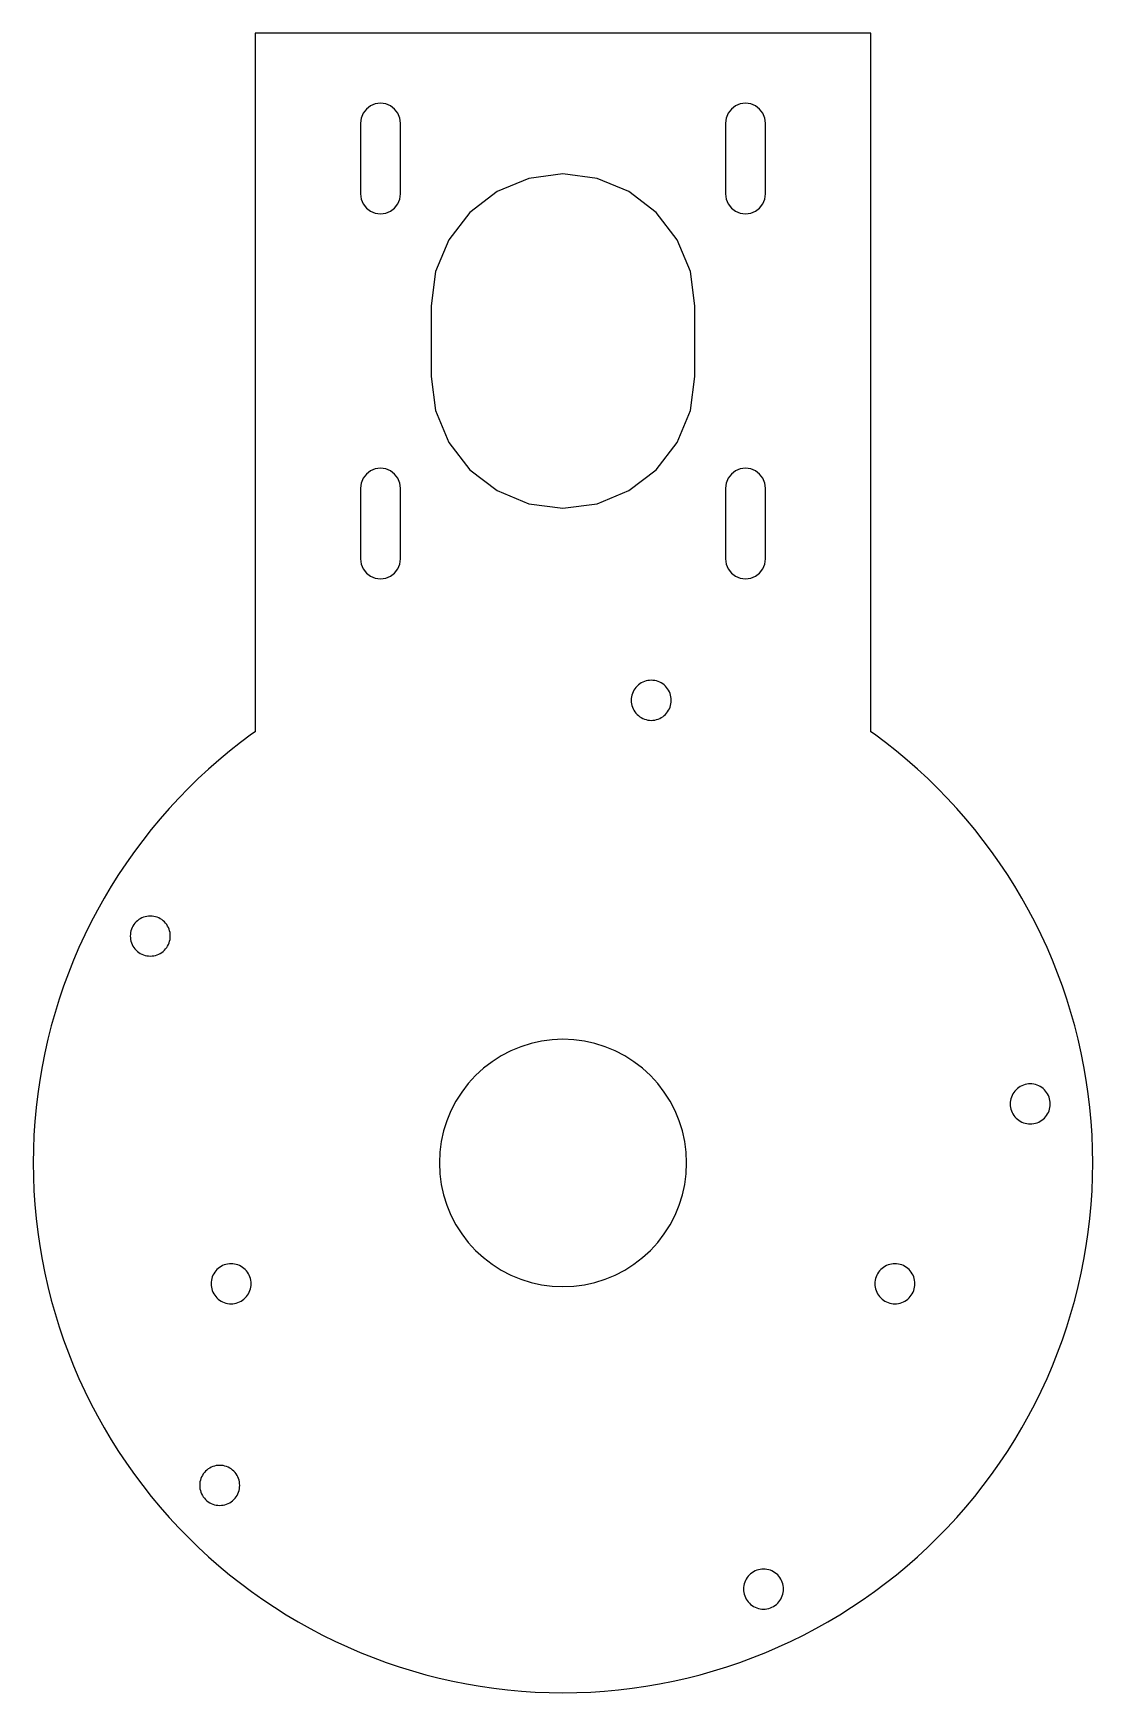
# Model space of a CAD drawing. Header units: metres. Extents: x -45 to 45, y -45 to 96.
import ezdxf

# ---------------------------------------------------------------- set-up
doc = ezdxf.new("R2010")
doc.units = ezdxf.units.M

msp = doc.modelspace()

# ---------------------------------------------------------------- linework, layer by layer
at = {"layer": 'HOLES'}
for points in [[(-13.8, 88.3), (-13.85793, 88.73999), (-14.02776, 89.15), (-14.29792, 89.50208), (-14.65, 89.77224), (-15.06001, 89.94207), (-15.5, 90), (-15.93999, 89.94207), (-16.35, 89.77224), (-16.70208, 89.50208), (-16.97224, 89.15), (-17.14207, 88.73999), (-17.2, 88.3), (-17.2, 82.3), (-17.14207, 81.86001), (-16.97224, 81.45), (-16.70208, 81.09792), (-16.35, 80.82776), (-15.93999, 80.65793), (-15.5, 80.6), (-15.06001, 80.65793), (-14.65, 80.82776), (-14.29792, 81.09792), (-14.02776, 81.45), (-13.85793, 81.86001), (-13.8, 82.3)], [(17.2, 88.3), (17.14207, 88.73999), (16.97224, 89.15), (16.70208, 89.50208), (16.35, 89.77224), (15.93999, 89.94207), (15.5, 90), (15.06001, 89.94207), (14.65, 89.77224), (14.29792, 89.50208), (14.02776, 89.15), (13.85793, 88.73999), (13.8, 88.3), (13.8, 82.3), (13.85793, 81.86001), (14.02776, 81.45), (14.29792, 81.09792), (14.65, 80.82776), (15.06001, 80.65793), (15.5, 80.6), (15.93999, 80.65793), (16.35, 80.82776), (16.70208, 81.09792), (16.97224, 81.45), (17.14207, 81.86001), (17.2, 82.3)], [(11.2, 72.8), (10.81837, 75.69877), (9.69948, 78.4), (7.9196, 80.7196), (5.6, 82.49948), (2.89877, 83.61837), (0, 84), (-2.89877, 83.61837), (-5.6, 82.49948), (-7.9196, 80.7196), (-9.69948, 78.4), (-10.81837, 75.69877), (-11.2, 72.8), (-11.2, 66.8), (-10.81837, 63.90123), (-9.69948, 61.2), (-7.9196, 58.8804), (-5.6, 57.10052), (-2.89877, 55.98163), (0, 55.6), (2.89877, 55.98163), (5.6, 57.10052), (7.9196, 58.8804), (9.69948, 61.2), (10.81837, 63.90123), (11.2, 66.8)], [(-13.8, 57.3), (-13.85793, 57.73999), (-14.02776, 58.15), (-14.29792, 58.50208), (-14.65, 58.77224), (-15.06001, 58.94207), (-15.5, 59), (-15.93999, 58.94207), (-16.35, 58.77224), (-16.70208, 58.50208), (-16.97224, 58.15), (-17.14207, 57.73999), (-17.2, 57.3), (-17.2, 51.3), (-17.14207, 50.86001), (-16.97224, 50.45), (-16.70208, 50.09792), (-16.35, 49.82776), (-15.93999, 49.65793), (-15.5, 49.6), (-15.06001, 49.65793), (-14.65, 49.82776), (-14.29792, 50.09792), (-14.02776, 50.45), (-13.85793, 50.86001), (-13.8, 51.3)], [(17.2, 57.3), (17.14207, 57.73999), (16.97224, 58.15), (16.70208, 58.50208), (16.35, 58.77224), (15.93999, 58.94207), (15.5, 59), (15.06001, 58.94207), (14.65, 58.77224), (14.29792, 58.50208), (14.02776, 58.15), (13.85793, 57.73999), (13.8, 57.3), (13.8, 51.3), (13.85793, 50.86001), (14.02776, 50.45), (14.29792, 50.09792), (14.65, 49.82776), (15.06001, 49.65793), (15.5, 49.6), (15.93999, 49.65793), (16.35, 49.82776), (16.70208, 50.09792), (16.97224, 50.45), (17.14207, 50.86001), (17.2, 51.3)], [(9.19525, 39.29149), (9.18878, 39.43965), (9.16943, 39.58669), (9.13733, 39.73148), (9.09273, 39.87292), (9.03598, 40.00994), (8.9675, 40.14149), (8.88781, 40.26657), (8.79753, 40.38423), (8.69733, 40.49357), (8.58799, 40.59377), (8.47033, 40.68405), (8.34525, 40.76373), (8.2137, 40.83221), (8.07669, 40.88897), (7.93524, 40.93356), (7.79045, 40.96566), (7.64342, 40.98502), (7.49525, 40.99149), (7.34709, 40.98502), (7.20005, 40.96566), (7.05526, 40.93356), (6.91382, 40.88897), (6.7768, 40.83221), (6.64525, 40.76373), (6.52017, 40.68405), (6.40251, 40.59377), (6.29317, 40.49357), (6.19298, 40.38423), (6.10269, 40.26657), (6.02301, 40.14149), (5.95453, 40.00994), (5.89778, 39.87292), (5.85318, 39.73148), (5.82108, 39.58669), (5.80172, 39.43965), (5.79525, 39.29149), (5.80172, 39.14333), (5.82108, 38.99629), (5.85318, 38.8515), (5.89778, 38.71006), (5.95453, 38.57304), (6.02301, 38.44149), (6.10269, 38.31641), (6.19298, 38.19875), (6.29317, 38.08941), (6.40251, 37.98921), (6.52017, 37.89893), (6.64525, 37.81925), (6.7768, 37.75077), (6.91382, 37.69401), (7.05526, 37.64942), (7.20005, 37.61732), (7.34709, 37.59796), (7.49525, 37.59149), (7.64342, 37.59796), (7.79045, 37.61732), (7.93524, 37.64942), (8.07669, 37.69401), (8.2137, 37.75077), (8.34525, 37.81925), (8.47033, 37.89893), (8.58799, 37.98921), (8.69733, 38.08941), (8.79753, 38.19875), (8.88781, 38.31641), (8.9675, 38.44149), (9.03598, 38.57304), (9.09273, 38.71006), (9.13733, 38.8515), (9.16943, 38.99629), (9.18878, 39.14333)], [(-33.35227, 19.27015), (-33.35874, 19.41831), (-33.37809, 19.56535), (-33.41019, 19.71014), (-33.45479, 19.85158), (-33.51154, 19.9886), (-33.58002, 20.12015), (-33.65971, 20.24523), (-33.74999, 20.36289), (-33.85019, 20.47223), (-33.95953, 20.57242), (-34.07719, 20.66271), (-34.20227, 20.74239), (-34.33382, 20.81087), (-34.47083, 20.86762), (-34.61227, 20.91222), (-34.75707, 20.94432), (-34.9041, 20.96368), (-35.05227, 20.97015), (-35.20043, 20.96368), (-35.34747, 20.94432), (-35.49226, 20.91222), (-35.6337, 20.86762), (-35.77072, 20.81087), (-35.90227, 20.74239), (-36.02735, 20.66271), (-36.14501, 20.57242), (-36.25435, 20.47223), (-36.35454, 20.36289), (-36.44483, 20.24523), (-36.52451, 20.12015), (-36.59299, 19.9886), (-36.64974, 19.85158), (-36.69434, 19.71014), (-36.72644, 19.56535), (-36.7458, 19.41831), (-36.75227, 19.27015), (-36.7458, 19.12198), (-36.72644, 18.97495), (-36.69434, 18.83015), (-36.64974, 18.68871), (-36.59299, 18.5517), (-36.52451, 18.42015), (-36.44483, 18.29507), (-36.35454, 18.17741), (-36.25435, 18.06807), (-36.14501, 17.96787), (-36.02735, 17.87759), (-35.90227, 17.7979), (-35.77072, 17.72942), (-35.6337, 17.67267), (-35.49226, 17.62807), (-35.34747, 17.59597), (-35.20043, 17.57662), (-35.05227, 17.57015), (-34.9041, 17.57662), (-34.75707, 17.59597), (-34.61227, 17.62807), (-34.47083, 17.67267), (-34.33382, 17.72942), (-34.20227, 17.7979), (-34.07719, 17.87759), (-33.95953, 17.96787), (-33.85019, 18.06807), (-33.74999, 18.17741), (-33.65971, 18.29507), (-33.58002, 18.42015), (-33.51154, 18.5517), (-33.45479, 18.68871), (-33.41019, 18.83015), (-33.37809, 18.97495), (-33.35874, 19.12198)], [(10.5, 0), (10.46004, 0.91514), (10.34048, 1.82331), (10.14222, 2.7176), (9.86677, 3.59121), (9.51623, 4.43749), (9.09327, 5.25), (8.6011, 6.02255), (8.04347, 6.74927), (7.42462, 7.42462), (6.74927, 8.04347), (6.02255, 8.6011), (5.25, 9.09327), (4.43749, 9.51623), (3.59121, 9.86677), (2.7176, 10.14222), (1.82331, 10.34048), (0.91514, 10.46004), (0, 10.5), (-0.91514, 10.46004), (-1.82331, 10.34048), (-2.7176, 10.14222), (-3.59121, 9.86677), (-4.43749, 9.51623), (-5.25, 9.09327), (-6.02255, 8.6011), (-6.74927, 8.04347), (-7.42462, 7.42462), (-8.04347, 6.74927), (-8.6011, 6.02255), (-9.09327, 5.25), (-9.51623, 4.43749), (-9.86677, 3.59121), (-10.14222, 2.7176), (-10.34048, 1.82331), (-10.46004, 0.91514), (-10.5, 0), (-10.46004, -0.91514), (-10.34048, -1.82331), (-10.14222, -2.7176), (-9.86677, -3.59121), (-9.51623, -4.43749), (-9.09327, -5.25), (-8.6011, -6.02255), (-8.04347, -6.74927), (-7.42462, -7.42462), (-6.74927, -8.04347), (-6.02255, -8.6011), (-5.25, -9.09327), (-4.43749, -9.51623), (-3.59121, -9.86677), (-2.7176, -10.14222), (-1.82331, -10.34048), (-0.91514, -10.46004), (0, -10.5), (0.91514, -10.46004), (1.82331, -10.34048), (2.7176, -10.14222), (3.59121, -9.86677), (4.43749, -9.51623), (5.25, -9.09327), (6.02255, -8.6011), (6.74927, -8.04347), (7.42462, -7.42462), (8.04347, -6.74927), (8.6011, -6.02255), (9.09327, -5.25), (9.51623, -4.43749), (9.86677, -3.59121), (10.14222, -2.7176), (10.34048, -1.82331), (10.46004, -0.91514)], [(41.38459, 5.01333), (41.37812, 5.16149), (41.35876, 5.30853), (41.32666, 5.45332), (41.28207, 5.59476), (41.22531, 5.73178), (41.15683, 5.86333), (41.07715, 5.98841), (40.98686, 6.10607), (40.88667, 6.21541), (40.77733, 6.3156), (40.65967, 6.40589), (40.53459, 6.48557), (40.40304, 6.55405), (40.26602, 6.61081), (40.12458, 6.6554), (39.97979, 6.6875), (39.83275, 6.70686), (39.68459, 6.71333), (39.53642, 6.70686), (39.38939, 6.6875), (39.2446, 6.6554), (39.10315, 6.61081), (38.96614, 6.55405), (38.83459, 6.48557), (38.70951, 6.40589), (38.59185, 6.3156), (38.48251, 6.21541), (38.38231, 6.10607), (38.29203, 5.98841), (38.21234, 5.86333), (38.14386, 5.73178), (38.08711, 5.59476), (38.04251, 5.45332), (38.01041, 5.30853), (37.99106, 5.16149), (37.98459, 5.01333), (37.99106, 4.86516), (38.01041, 4.71813), (38.04251, 4.57334), (38.08711, 4.4319), (38.14386, 4.29488), (38.21234, 4.16333), (38.29203, 4.03825), (38.38231, 3.92059), (38.48251, 3.81125), (38.59185, 3.71105), (38.70951, 3.62077), (38.83459, 3.54109), (38.96614, 3.47261), (39.10315, 3.41585), (39.2446, 3.37126), (39.38939, 3.33916), (39.53642, 3.3198), (39.68459, 3.31333), (39.83275, 3.3198), (39.97979, 3.33916), (40.12458, 3.37126), (40.26602, 3.41585), (40.40304, 3.47261), (40.53459, 3.54109), (40.65967, 3.62077), (40.77733, 3.71105), (40.88667, 3.81125), (40.98686, 3.92059), (41.07715, 4.03825), (41.15683, 4.16333), (41.22531, 4.29488), (41.28207, 4.4319), (41.32666, 4.57334), (41.35876, 4.71813), (41.37812, 4.86516)], [(-26.49078, -10.2606), (-26.49725, -10.11244), (-26.51661, -9.9654), (-26.5487, -9.82061), (-26.5933, -9.67917), (-26.65006, -9.54215), (-26.71854, -9.4106), (-26.79822, -9.28552), (-26.8885, -9.16787), (-26.9887, -9.05852), (-27.09804, -8.95833), (-27.2157, -8.86805), (-27.34078, -8.78836), (-27.47233, -8.71988), (-27.60934, -8.66313), (-27.75079, -8.61853), (-27.89558, -8.58643), (-28.04261, -8.56707), (-28.19078, -8.5606), (-28.33894, -8.56707), (-28.48598, -8.58643), (-28.63077, -8.61853), (-28.77221, -8.66313), (-28.90923, -8.71988), (-29.04078, -8.78836), (-29.16586, -8.86805), (-29.28352, -8.95833), (-29.39286, -9.05852), (-29.49305, -9.16787), (-29.58334, -9.28552), (-29.66302, -9.4106), (-29.7315, -9.54215), (-29.78826, -9.67917), (-29.83285, -9.82061), (-29.86495, -9.9654), (-29.88431, -10.11244), (-29.89078, -10.2606), (-29.88431, -10.40877), (-29.86495, -10.55581), (-29.83285, -10.7006), (-29.78826, -10.84204), (-29.7315, -10.97906), (-29.66302, -11.1106), (-29.58334, -11.23568), (-29.49305, -11.35334), (-29.39286, -11.46269), (-29.28352, -11.56288), (-29.16586, -11.65316), (-29.04078, -11.73285), (-28.90923, -11.80133), (-28.77221, -11.85808), (-28.63077, -11.90268), (-28.48598, -11.93478), (-28.33894, -11.95414), (-28.19078, -11.9606), (-28.04261, -11.95414), (-27.89558, -11.93478), (-27.75079, -11.90268), (-27.60934, -11.85808), (-27.47233, -11.80133), (-27.34078, -11.73285), (-27.2157, -11.65316), (-27.09804, -11.56288), (-26.9887, -11.46269), (-26.8885, -11.35334), (-26.79822, -11.23568), (-26.71854, -11.1106), (-26.65006, -10.97906), (-26.5933, -10.84204), (-26.5487, -10.7006), (-26.51661, -10.55581), (-26.49725, -10.40877)], [(29.89078, -10.2606), (29.88431, -10.11244), (29.86495, -9.9654), (29.83285, -9.82061), (29.78826, -9.67917), (29.7315, -9.54215), (29.66302, -9.4106), (29.58334, -9.28552), (29.49305, -9.16787), (29.39286, -9.05852), (29.28352, -8.95833), (29.16586, -8.86805), (29.04078, -8.78836), (28.90923, -8.71988), (28.77221, -8.66313), (28.63077, -8.61853), (28.48598, -8.58643), (28.33894, -8.56707), (28.19078, -8.5606), (28.04261, -8.56707), (27.89558, -8.58643), (27.75079, -8.61853), (27.60934, -8.66313), (27.47233, -8.71988), (27.34078, -8.78836), (27.2157, -8.86805), (27.09804, -8.95833), (26.9887, -9.05852), (26.8885, -9.16787), (26.79822, -9.28552), (26.71854, -9.4106), (26.65006, -9.54215), (26.5933, -9.67917), (26.5487, -9.82061), (26.51661, -9.9654), (26.49725, -10.11244), (26.49078, -10.2606), (26.49725, -10.40877), (26.51661, -10.55581), (26.5487, -10.7006), (26.5933, -10.84204), (26.65006, -10.97906), (26.71854, -11.1106), (26.79822, -11.23568), (26.8885, -11.35334), (26.9887, -11.46269), (27.09804, -11.56288), (27.2157, -11.65316), (27.34078, -11.73285), (27.47233, -11.80133), (27.60934, -11.85808), (27.75079, -11.90268), (27.89558, -11.93478), (28.04261, -11.95414), (28.19078, -11.9606), (28.33894, -11.95414), (28.48598, -11.93478), (28.63077, -11.90268), (28.77221, -11.85808), (28.90923, -11.80133), (29.04078, -11.73285), (29.16586, -11.65316), (29.28352, -11.56288), (29.39286, -11.46269), (29.49305, -11.35334), (29.58334, -11.23568), (29.66302, -11.1106), (29.7315, -10.97906), (29.78826, -10.84204), (29.83285, -10.7006), (29.86495, -10.55581), (29.88431, -10.40877)], [(-27.45875, -27.38188), (-27.46521, -27.23372), (-27.48457, -27.08668), (-27.51667, -26.94189), (-27.56127, -26.80045), (-27.61802, -26.66343), (-27.6865, -26.53188), (-27.76619, -26.4068), (-27.85647, -26.28915), (-27.95666, -26.1798), (-28.06601, -26.07961), (-28.18367, -25.98933), (-28.30875, -25.90964), (-28.44029, -25.84116), (-28.57731, -25.78441), (-28.71875, -25.73981), (-28.86354, -25.70771), (-29.01058, -25.68835), (-29.15875, -25.68188), (-29.30691, -25.68835), (-29.45395, -25.70771), (-29.59874, -25.73981), (-29.74018, -25.78441), (-29.8772, -25.84116), (-30.00875, -25.90964), (-30.13383, -25.98933), (-30.25148, -26.07961), (-30.36083, -26.1798), (-30.46102, -26.28915), (-30.5513, -26.4068), (-30.63099, -26.53188), (-30.69947, -26.66343), (-30.75622, -26.80045), (-30.80082, -26.94189), (-30.83292, -27.08668), (-30.85228, -27.23372), (-30.85875, -27.38188), (-30.85228, -27.53005), (-30.83292, -27.67709), (-30.80082, -27.82188), (-30.75622, -27.96332), (-30.69947, -28.10034), (-30.63099, -28.23188), (-30.5513, -28.35696), (-30.46102, -28.47462), (-30.36083, -28.58397), (-30.25148, -28.68416), (-30.13383, -28.77444), (-30.00875, -28.85413), (-29.8772, -28.92261), (-29.74018, -28.97936), (-29.59874, -29.02396), (-29.45395, -29.05606), (-29.30691, -29.07542), (-29.15875, -29.08188), (-29.01058, -29.07542), (-28.86354, -29.05606), (-28.71875, -29.02396), (-28.57731, -28.97936), (-28.44029, -28.92261), (-28.30875, -28.85413), (-28.18367, -28.77444), (-28.06601, -28.68416), (-27.95666, -28.58397), (-27.85647, -28.47462), (-27.76619, -28.35696), (-27.6865, -28.23188), (-27.61802, -28.10034), (-27.56127, -27.96332), (-27.51667, -27.82188), (-27.48457, -27.67709), (-27.46521, -27.53005)], [(18.73117, -36.19308), (18.7247, -36.04492), (18.70534, -35.89788), (18.67325, -35.75309), (18.62865, -35.61165), (18.57189, -35.47463), (18.50341, -35.34308), (18.42373, -35.218), (18.33345, -35.10034), (18.23325, -34.991), (18.12391, -34.89081), (18.00625, -34.80052), (17.88117, -34.72084), (17.74962, -34.65236), (17.61261, -34.5956), (17.47116, -34.55101), (17.32637, -34.51891), (17.17934, -34.49955), (17.03117, -34.49308), (16.88301, -34.49955), (16.73597, -34.51891), (16.59118, -34.55101), (16.44974, -34.5956), (16.31272, -34.65236), (16.18117, -34.72084), (16.05609, -34.80052), (15.93843, -34.89081), (15.82909, -34.991), (15.7289, -35.10034), (15.63861, -35.218), (15.55893, -35.34308), (15.49045, -35.47463), (15.43369, -35.61165), (15.3891, -35.75309), (15.357, -35.89788), (15.33764, -36.04492), (15.33117, -36.19308), (15.33764, -36.34125), (15.357, -36.48828), (15.3891, -36.63307), (15.43369, -36.77452), (15.49045, -36.91153), (15.55893, -37.04308), (15.63861, -37.16816), (15.7289, -37.28582), (15.82909, -37.39516), (15.93843, -37.49536), (16.05609, -37.58564), (16.18117, -37.66533), (16.31272, -37.73381), (16.44974, -37.79056), (16.59118, -37.83516), (16.73597, -37.86726), (16.88301, -37.88661), (17.03117, -37.89308), (17.17934, -37.88661), (17.32637, -37.86726), (17.47116, -37.83516), (17.61261, -37.79056), (17.74962, -37.73381), (17.88117, -37.66533), (18.00625, -37.58564), (18.12391, -37.49536), (18.23325, -37.39516), (18.33345, -37.28582), (18.42373, -37.16816), (18.50341, -37.04308), (18.57189, -36.91153), (18.62865, -36.77452), (18.67325, -36.63307), (18.70534, -36.48828), (18.7247, -36.34125)]]:
    msp.add_lwpolyline(points, close=True, dxfattribs=at)
at = {"layer": 'OUTLINE'}
msp.add_lwpolyline([(1.17796, -44.98458), (2.35512, -44.93833), (3.53066, -44.86128), (4.70378, -44.75349), (5.87368, -44.61502), (7.03955, -44.44598), (8.2006, -44.24647), (9.35603, -44.01664), (10.50504, -43.75665), (11.64686, -43.46666), (12.78069, -43.14689), (13.90576, -42.79754), (15.02131, -42.41887), (16.12656, -42.01112), (17.22075, -41.57458), (18.30315, -41.10955), (19.373, -40.61634), (20.42957, -40.09529), (21.47214, -39.54677), (22.5, -38.97114), (23.51244, -38.36881), (24.50876, -37.74018), (25.48828, -37.08568), (26.45034, -36.40576), (27.39426, -35.7009), (28.31942, -34.97157), (29.22516, -34.21827), (30.11088, -33.44152), (30.97596, -32.64185), (31.81981, -31.81981), (32.64185, -30.97596), (33.44152, -30.11088), (34.21827, -29.22516), (34.97157, -28.31942), (35.7009, -27.39426), (36.40576, -26.45034), (37.08568, -25.48828), (37.74018, -24.50876), (38.36881, -23.51244), (38.97114, -22.5), (39.54677, -21.47214), (40.09529, -20.42957), (40.61634, -19.373), (41.10955, -18.30315), (41.57458, -17.22075), (42.01112, -16.12656), (42.41887, -15.02131), (42.79754, -13.90576), (43.14689, -12.78069), (43.46666, -11.64686), (43.75665, -10.50504), (44.01664, -9.35603), (44.24647, -8.2006), (44.44598, -7.03955), (44.61502, -5.87368), (44.75349, -4.70378), (44.86128, -3.53066), (44.93833, -2.35512), (44.98458, -1.17796), (45, 0), (44.98458, 1.17796), (44.93833, 2.35512), (44.86128, 3.53066), (44.75349, 4.70378), (44.61502, 5.87368), (44.44598, 7.03955), (44.24647, 8.2006), (44.01664, 9.35603), (43.75665, 10.50504), (43.46666, 11.64686), (43.14689, 12.78069), (42.79754, 13.90576), (42.41887, 15.02131), (42.01112, 16.12656), (41.57458, 17.22075), (41.10955, 18.30315), (40.61634, 19.373), (40.09529, 20.42957), (39.54677, 21.47214), (38.97114, 22.5), (38.36881, 23.51244), (37.74018, 24.50876), (37.08568, 25.48828), (36.40576, 26.45034), (35.7009, 27.39426), (34.97157, 28.31942), (34.21827, 29.22516), (33.44152, 30.11088), (32.64185, 30.97596), (31.81981, 31.81981), (30.97596, 32.64185), (30.11088, 33.44152), (29.22516, 34.21827), (28.31942, 34.97157), (27.39426, 35.7009), (26.45034, 36.40576), (26.15, 36.61802), (26.15, 95.95), (-26.15, 95.95), (-26.15, 36.61802), (-26.45034, 36.40576), (-27.39426, 35.7009), (-28.31942, 34.97157), (-29.22516, 34.21827), (-30.11088, 33.44152), (-30.97596, 32.64185), (-31.81981, 31.81981), (-32.64185, 30.97596), (-33.44152, 30.11088), (-34.21827, 29.22516), (-34.97157, 28.31942), (-35.7009, 27.39426), (-36.40576, 26.45034), (-37.08568, 25.48828), (-37.74018, 24.50876), (-38.36881, 23.51244), (-38.97114, 22.5), (-39.54677, 21.47214), (-40.09529, 20.42957), (-40.61634, 19.373), (-41.10955, 18.30315), (-41.57458, 17.22075), (-42.01112, 16.12656), (-42.41887, 15.02131), (-42.79754, 13.90576), (-43.14689, 12.78069), (-43.46666, 11.64686), (-43.75665, 10.50504), (-44.01664, 9.35603), (-44.24647, 8.2006), (-44.44598, 7.03955), (-44.61502, 5.87368), (-44.75349, 4.70378), (-44.86128, 3.53066), (-44.93833, 2.35512), (-44.98458, 1.17796), (-45, 0), (-44.98458, -1.17796), (-44.93833, -2.35512), (-44.86128, -3.53066), (-44.75349, -4.70378), (-44.61502, -5.87368), (-44.44598, -7.03955), (-44.24647, -8.2006), (-44.01664, -9.35603), (-43.75665, -10.50504), (-43.46666, -11.64686), (-43.14689, -12.78069), (-42.79754, -13.90576), (-42.41887, -15.02131), (-42.01112, -16.12656), (-41.57458, -17.22075), (-41.10955, -18.30315), (-40.61634, -19.373), (-40.09529, -20.42957), (-39.54677, -21.47214), (-38.97114, -22.5), (-38.36881, -23.51244), (-37.74018, -24.50876), (-37.08568, -25.48828), (-36.40576, -26.45034), (-35.7009, -27.39426), (-34.97157, -28.31942), (-34.21827, -29.22516), (-33.44152, -30.11088), (-32.64185, -30.97596), (-31.81981, -31.81981), (-30.97596, -32.64185), (-30.11088, -33.44152), (-29.22516, -34.21827), (-28.31942, -34.97157), (-27.39426, -35.7009), (-26.45034, -36.40576), (-25.48828, -37.08568), (-24.50876, -37.74018), (-23.51244, -38.36881), (-22.5, -38.97114), (-21.47214, -39.54677), (-20.42957, -40.09529), (-19.373, -40.61634), (-18.30315, -41.10955), (-17.22075, -41.57458), (-16.12656, -42.01112), (-15.02131, -42.41887), (-13.90576, -42.79754), (-12.78069, -43.14689), (-11.64686, -43.46666), (-10.50504, -43.75665), (-9.35603, -44.01664), (-8.2006, -44.24647), (-7.03955, -44.44598), (-5.87368, -44.61502), (-4.70378, -44.75349), (-3.53066, -44.86128), (-2.35512, -44.93833), (-1.17796, -44.98458), (0, -45)], close=True, dxfattribs=at)

doc.saveas('drawing.dxf')
